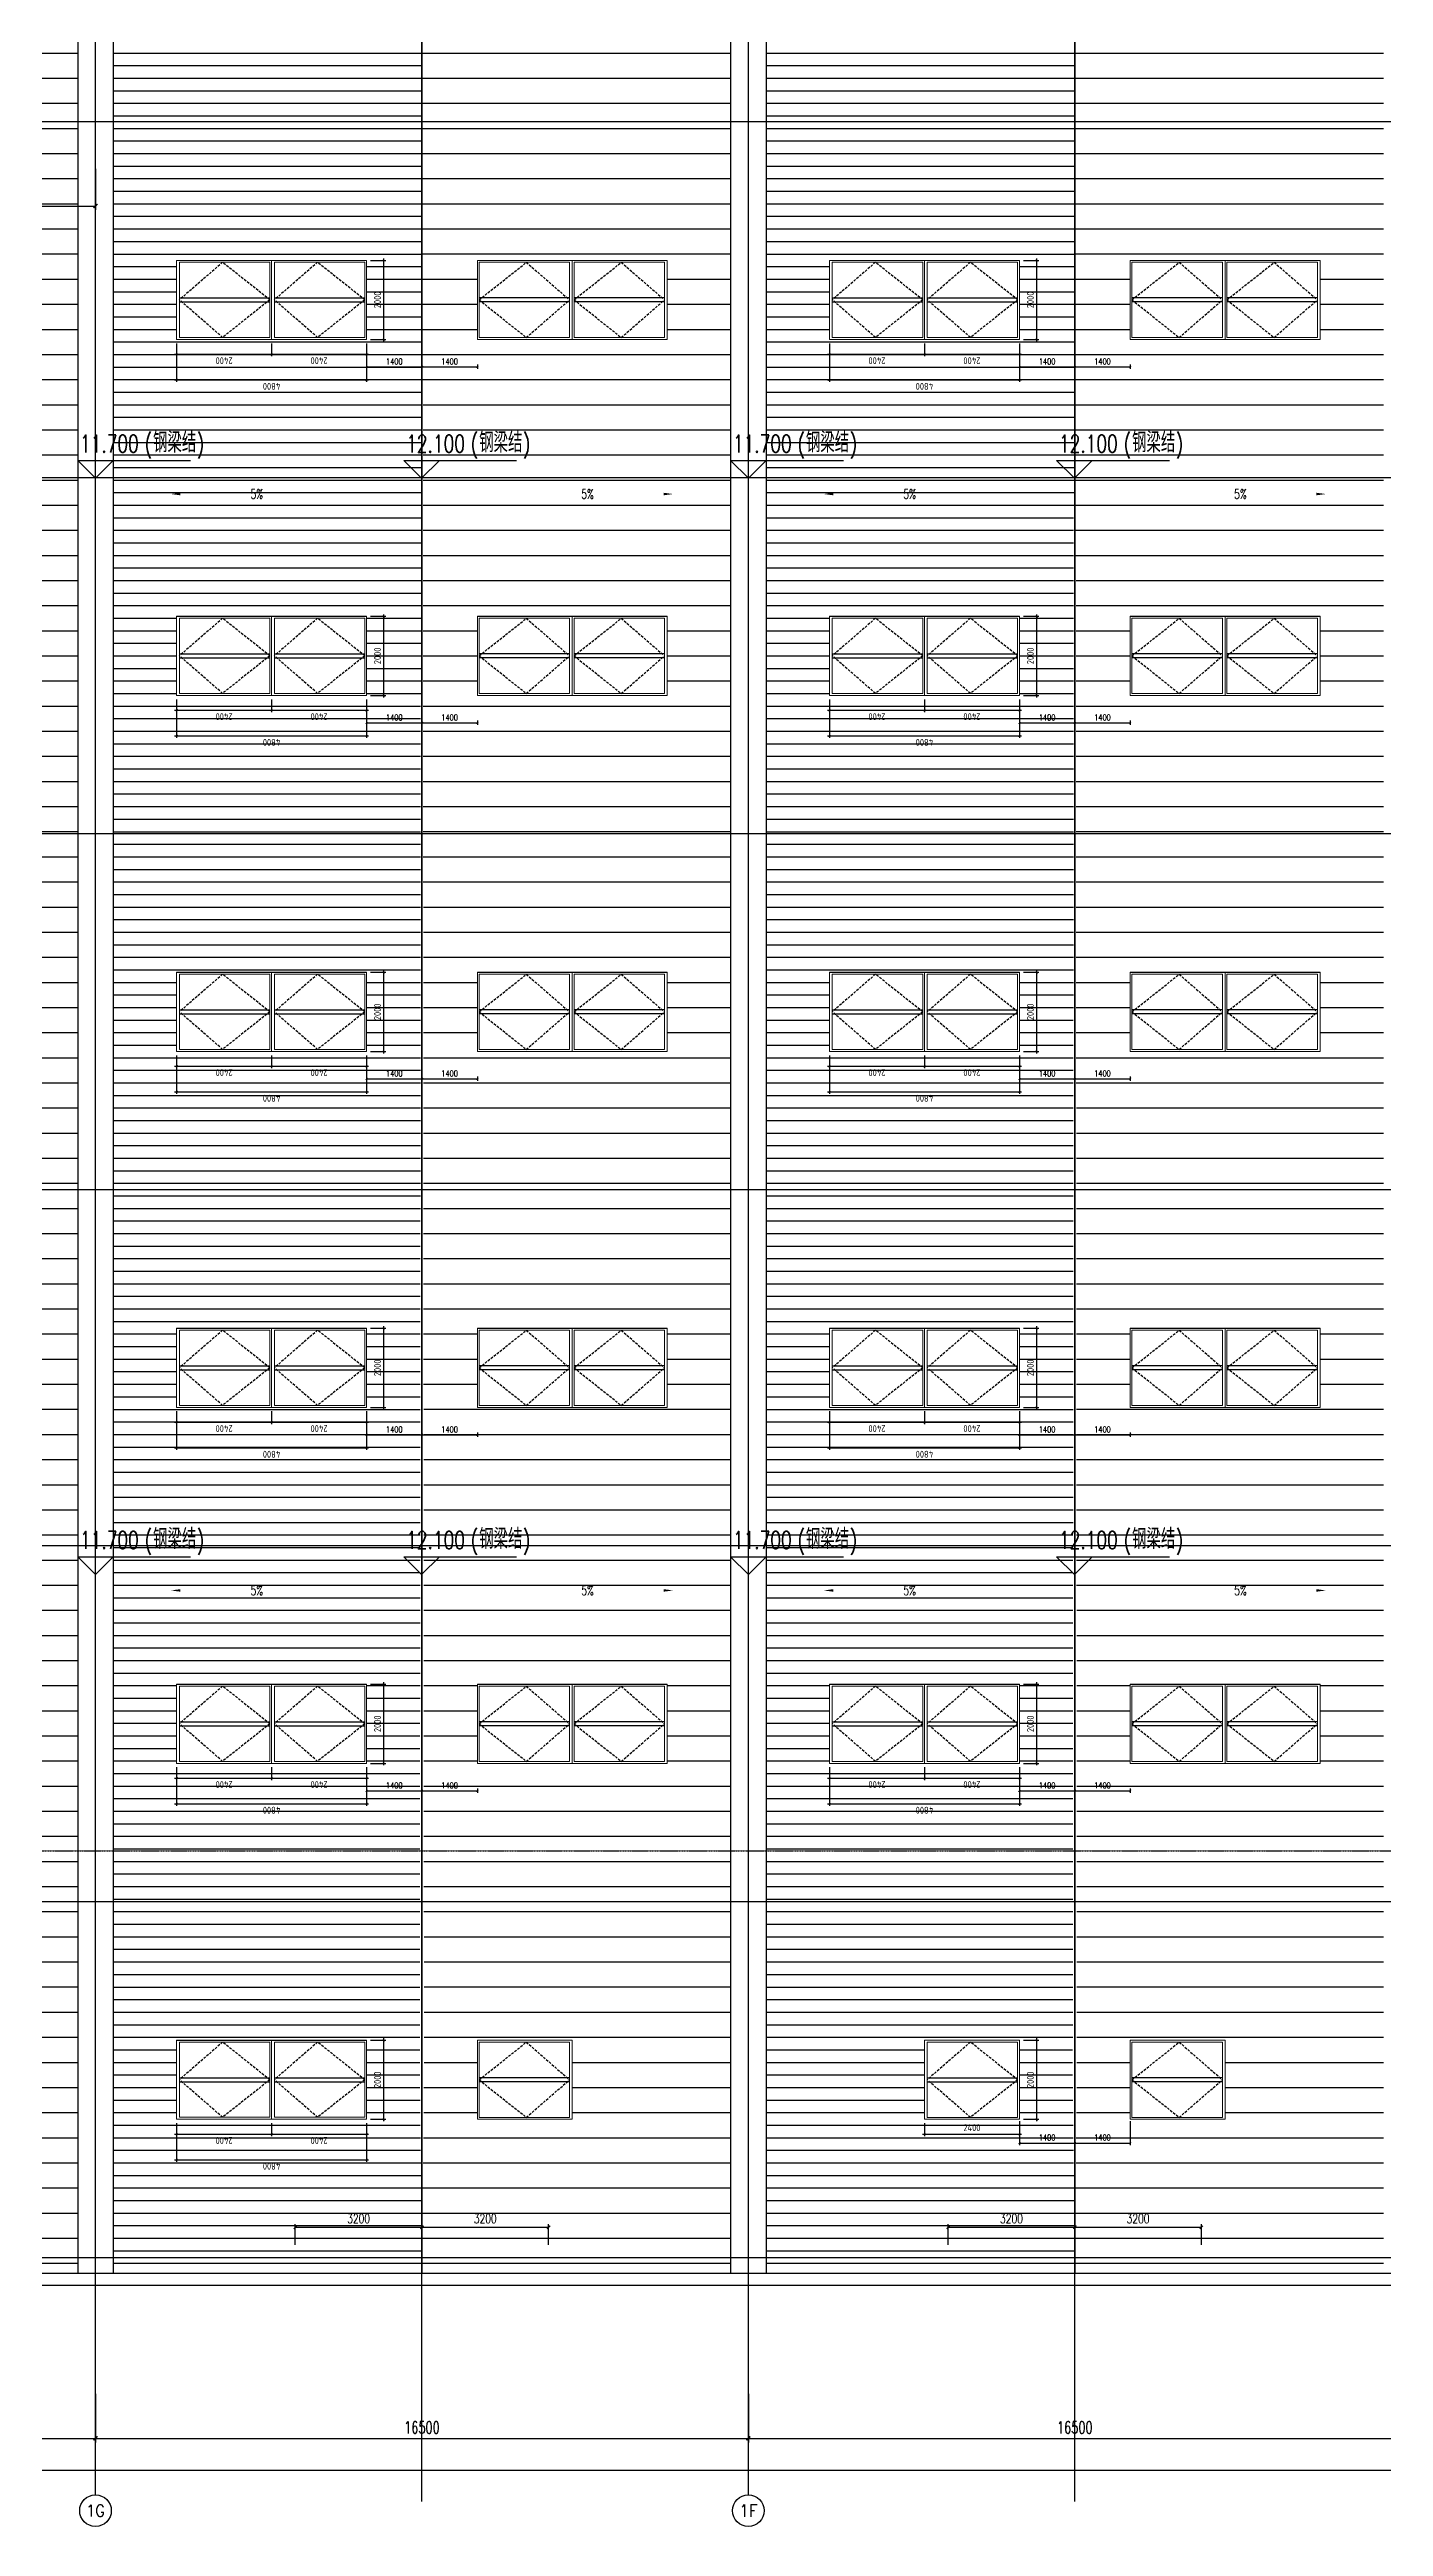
# Model space of a CAD drawing. Extents: x -954573 to 446329, y 489853 to 1226784.
# Drawn here: x 271885 to 305596, y 735026 to 797650 of the extents above; entities that cross this region are included whole.
import ezdxf
from ezdxf.enums import TextEntityAlignment as Align

# ---------------------------------------------------------------- set-up
doc = ezdxf.new("R2010")
doc.units = 0
doc.header["$LTSCALE"] = 10
doc.header["$MEASUREMENT"] = 0
for name, pattern in [('10平面$0$DOTE', [2.42, 2, -0.2, 0.02, -0.2]), ('10平面$0$HIDDEN', [9.525, 6.35, -3.175]), ('10平面$1$DASH', [0.35, 0.25, -0.1])]:
    doc.linetypes.add(name, pattern=pattern)
doc.layers.get('Defpoints').update_dxf_attribs({"color": 210})
for name, color, linetype in [('10平面$0$A-AXIS-D', 8, 'Continuous'), ('10平面$0$A-AXIS-DOTE', 8, '10平面$0$DOTE'), ('10平面$0$A-AXIS-DP', 8, 'Continuous'), ('10平面$0$A-AXIS-SYMB', 8, 'Continuous'), ('10平面$0$A-HATCH-2', 8, 'Continuous'), ('10平面$0$A-LIN-V', 8, 'Continuous'), ('10平面$0$A-SFCE', 8, 'Continuous'), ('10平面$0$A-WINDOW', 8, 'Continuous'), ('10平面$0$AS-WALL', 8, 'Continuous'), ('10平面$0$DIM_SYMB', 8, 'Continuous'), ('10平面$0$PUB_TEXT', 8, 'Continuous'), ('10平面$0$参考线', 8, 'Continuous'), ('10平面$0$外框', 1, '10平面$0$HIDDEN'), ('A-LIN-V', 9, 'Continuous')]:
    doc.layers.add(name, color=color, linetype=linetype)
doc.layers.add('10平面$0$成型线', color=3, linetype='Continuous', lineweight=18)
doc.styles.add('10平面$0$_TCH_AXIS', font='COMPLEX', dxfattribs={"bigfont": 'GBCBIG'})
doc.styles.add('10平面$0$_TCH_DIM', font='SIMPLEX', dxfattribs={"bigfont": 'GBCBIG'})
doc.styles.add('10平面$0$_TCH_DIM_T3', font='SIMPLEX', dxfattribs={"width": 0.705882, "bigfont": 'GBCBIG'})
doc.styles.add('10平面$0$Standard', font='gbenor.shx', dxfattribs={"bigfont": 'gbcbig.shx'})
doc.dimstyles.new('10平面$0$50', dxfattribs={"dimscale": 50, "dimtxt": 3.5, "dimasz": 1, "dimexe": 1, "dimexo": 2, "dimgap": 1.5, "dimtad": 1, "dimdec": 0, "dimzin": 12, "dimdsep": 46, "dimtxsty": '10平面$0$Standard', "dimblk": '10平面$0$_ArchTick', "dimcen": 0.1, "dimdle": 1, "dimclrd": 3, "dimclre": 3, "dimclrt": 7, "dimadec": 0, "dimazin": 0, "dimtfac": 1, "dimtdec": 0, "dimtix": 1, "dimtmove": 2, "dimatfit": 3, "dimfxl": 0, "dimtolj": 1, "dimtzin": 0, "dimarcsym": 0})
doc.dimstyles.new('10平面$0$_TCH_ARCH&&100', dxfattribs={"dimtxt": 297.5, "dimasz": 100, "dimexe": 100, "dimexo": 100, "dimgap": 126.25, "dimtad": 1, "dimdec": 0, "dimzin": 0, "dimdsep": 46, "dimtxsty": '10平面$0$_TCH_DIM_T3', "dimblk": '10平面$0$_ArchTick', "dimcen": 0.09, "dimclrt": 7, "dimazin": 2, "dimtfac": 1, "dimtdec": 0, "dimtix": 1, "dimtmove": 2, "dimatfit": 3, "dimfxl": 0, "dimtolj": 1, "dimtzin": 0, "dimarcsym": 0})
doc.dimstyles.new('10平面$0$_TCH_ARCH&&50', dxfattribs={"dimtxt": 148.75, "dimasz": 50, "dimexe": 50, "dimexo": 50, "dimgap": 63.125, "dimtad": 1, "dimdec": 0, "dimzin": 0, "dimdsep": 46, "dimtxsty": '10平面$0$_TCH_DIM_T3', "dimblk": '10平面$0$_ArchTick', "dimcen": 0.09, "dimclrt": 7, "dimazin": 2, "dimtfac": 1, "dimtdec": 0, "dimtix": 1, "dimtmove": 2, "dimatfit": 3, "dimfxl": 0, "dimtolj": 1, "dimtzin": 0, "dimarcsym": 0})
doc.dimstyles.new('10平面$0$_TCH_ARCH&&80', dxfattribs={"dimtxt": 238, "dimasz": 80, "dimexe": 80, "dimexo": 80, "dimgap": 101, "dimtad": 1, "dimdec": 0, "dimzin": 0, "dimdsep": 46, "dimtxsty": '10平面$0$_TCH_DIM_T3', "dimblk": '10平面$0$_ArchTick', "dimcen": 0.09, "dimclrt": 7, "dimazin": 2, "dimtfac": 1, "dimtdec": 0, "dimtix": 1, "dimtmove": 2, "dimatfit": 3, "dimfxl": 0, "dimtolj": 1, "dimtzin": 0, "dimarcsym": 0})
pattern_1 = [(180, (-500100, 0), (-6e-14, -635), [])]
pattern_2 = [(180, (-500100, 0), (-3e-14, -317.5), [])]

# ---------------------------------------------------------------- blocks, each defined once
blk = doc.blocks.new('10平面$0$w43243')
at = {"layer": '10平面$0$A-AXIS-SYMB'}
for p, q in [((289546, 754300), (289096, 754750)), ((289096, 754750), (291946, 754750)), ((289546, 754300), (289996, 754750))]:
    blk.add_line(p, q, dxfattribs=at)
at = {"layer": '10平面$0$PUB_TEXT', "style": '10平面$0$_TCH_DIM', "width": 0.705882}
for s, height, p in [('11.700', 446.2, (289155, 754950)), ('(', 446, (290790, 754950)), (')', 446, (292106, 754950))]:
    blk.add_text(s, height=height, dxfattribs=at).set_placement(p)
at = {"layer": '10平面$0$PUB_TEXT', "style": '10平面$0$_TCH_DIM'}
blk.add_text('钢梁结', height=506.4, dxfattribs=at).set_placement((291000, 754950))
blk = doc.blocks.new('10平面$0$w4324333')
at = {"layer": '10平面$0$A-AXIS-SYMB'}
for p, q in [((297787, 754300), (297337, 754750)), ((297337, 754750), (300187, 754750)), ((297787, 754300), (298237, 754750))]:
    blk.add_line(p, q, dxfattribs=at)
at = {"layer": '10平面$0$PUB_TEXT', "style": '10平面$0$_TCH_DIM', "width": 0.705882}
for s, height, p in [('12.100', 446.2, (297397, 754950)), ('(', 446, (299032, 754950)), (')', 446, (300347, 754950))]:
    blk.add_text(s, height=height, dxfattribs=at).set_placement(p)
at = {"layer": '10平面$0$PUB_TEXT', "style": '10平面$0$_TCH_DIM'}
blk.add_text('钢梁结', height=506.4, dxfattribs=at).set_placement((299242, 754950))
blk = doc.blocks.new('10平面$0$rrrrrrrrrrrrrrrrrrrrr')
at = {"layer": '10平面$0$A-HATCH-2'}
h = blk.add_hatch(dxfattribs=at)
h.set_pattern_fill('ANSI31', color=256, scale=400, angle=135)
h.set_pattern_definition(pattern_1)
h.paths.add_polyline_path([(-227504.2, 832220), (-230998, 832220), (-234810.4, 820470.1), (-235304.2, 818948.4), (-235249.4, 746374.3), (-235304.2, 741420), (-227504.2, 741420)])
h = blk.add_hatch(dxfattribs=at)
h.set_pattern_fill('ANSI31', color=256, scale=200, angle=135)
h.set_pattern_definition(pattern_2)
h.paths.add_polyline_path([(-226604.2, 832220), (-218804.2, 832220), (-218804.2, 830430), (-218859, 746374.3), (-218804.2, 741420), (-226604.2, 741420)])
h = blk.add_hatch(dxfattribs=at)
h.set_pattern_fill('ANSI31', color=256, scale=400, angle=135)
h.set_pattern_definition(pattern_1)
h.paths.add_polyline_path([(-211004.2, 832220), (-218804.2, 832220), (-218804.2, 830430), (-218749.4, 746374.3), (-218804.2, 741420), (-211004.2, 741420)])
h = blk.add_hatch(dxfattribs=at)
h.set_pattern_fill('ANSI31', color=256, scale=200, angle=135)
h.set_pattern_definition(pattern_2)
h.paths.add_polyline_path([(-210104.2, 832220), (-202304.2, 832220), (-202304.2, 830430), (-202359, 746374.3), (-202304.2, 741420), (-210104.2, 741420)])
h = blk.add_hatch(dxfattribs=at)
h.set_pattern_fill('ANSI31', color=256, scale=400, angle=135)
h.set_pattern_definition(pattern_1)
h.paths.add_polyline_path([(-194504.2, 832220), (-202304.2, 832220), (-202304.2, 830430), (-202249.4, 746374.3), (-202304.2, 741420), (-194504.2, 741420)])
at = {"layer": '10平面$0$A-AXIS-SYMB'}
for points in [[(-223220, 786411.6, 0, 0, 0), (-225150, 786411.6, 0, 64, 0), (-224910, 786411.6, 0, 0, 0)], [(-214388.4, 786411.6, 0, 0, 0), (-212458.4, 786411.6, 0, 64, 0), (-212698.4, 786411.6, 0, 0, 0)], [(-206720, 786411.6, 0, 0, 0), (-208650, 786411.6, 0, 64, 0), (-208410, 786411.6, 0, 0, 0)], [(-197888.4, 786411.6, 0, 0, 0), (-195958.4, 786411.6, 0, 64, 0), (-196198.4, 786411.6, 0, 0, 0)], [(-223220, 758691.6, 0, 0, 0), (-225150, 758691.6, 0, 64, 0), (-224910, 758691.6, 0, 0, 0)], [(-214388.4, 758691.6, 0, 0, 0), (-212458.4, 758691.6, 0, 64, 0), (-212698.4, 758691.6, 0, 0, 0)], [(-206720, 758691.6, 0, 0, 0), (-208650, 758691.6, 0, 64, 0), (-208410, 758691.6, 0, 0, 0)], [(-197888.4, 758691.6, 0, 0, 0), (-195958.4, 758691.6, 0, 64, 0), (-196198.4, 758691.6, 0, 0, 0)]]:
    blk.add_lwpolyline(points, format="xyseb", dxfattribs=at)
at = {"layer": '10平面$0$A-LIN-V'}
for points in [[(-227504.2, 832220), (-227504.2, 741420)], [(-226604.2, 832220), (-226604.2, 741420)], [(-211004.2, 832220), (-211004.2, 741420)], [(-210104.2, 832220), (-210104.2, 741420)]]:
    blk.add_lwpolyline(points, dxfattribs=at)
at = {"layer": '10平面$0$A-SFCE'}
for p, q in [((-218804.2, 832220), (-218804.2, 741420)), ((-202304.2, 832220), (-202304.2, 741420))]:
    blk.add_line(p, q, dxfattribs=at)
for points in [[(-144154.1, 741120), (-254654.1, 741120), (-254654.1, 757820)], [(-144154.1, 741420), (-254354.1, 741420), (-254354.1, 757520)]]:
    blk.add_lwpolyline(points, dxfattribs=at)
at = {"layer": '10平面$0$A-WINDOW'}
for name, p in [('10平面$0$w43243', (-516600, 32511.6)), ('10平面$0$w4324333', (-516600, 32511.6)), ('10平面$0$w43243', (-500100, 32511.6)), ('10平面$0$w4324333', (-500100, 32511.6)), ('10平面$0$w43243', (-516600, 4791.6)), ('10平面$0$w4324333', (-516600, 4791.6)), ('10平面$0$w43243', (-500100, 4791.6)), ('10平面$0$w4324333', (-500100, 4791.6))]:
    blk.add_blockref(name, p, dxfattribs=at)
at = {"layer": '10平面$0$PUB_TEXT', "style": '10平面$0$_TCH_DIM', "width": 0.705882}
for p in [(-223136, 786292.6), (-214776.4, 786292.6), (-206636, 786292.6), (-198276.4, 786292.6), (-223136, 758572.6), (-214776.4, 758572.6), (-206636, 758572.6), (-198276.4, 758572.6)]:
    blk.add_text('5%', height=238, dxfattribs=at).set_placement(p)
blk = doc.blocks.new('10平面$0$_ArchTick')
at = {"color": 0, "linetype": 'ByBlock', "const_width": 0.4}
blk.add_lwpolyline([(-0.5, -0.5), (0.5, 0.5)], dxfattribs=at)
blk = doc.blocks.new('*D3461')
at = {"layer": 'Defpoints', "color": 3, "lineweight": -2}
for p, q in [((105263, -25409), (107363, -25409)), ((105313, -25069), (105313, -25459)), ((107313, -25069), (107313, -25459))]:
    blk.add_line(p, q, dxfattribs=at)
at = {"layer": 'Defpoints', "color": 0}
for p in [(105313, -24969), (107313, -24969), (107313, -25409)]:
    blk.add_point(p, dxfattribs=at)
at = {"layer": 'Defpoints', "color": 3, "lineweight": -2, "xscale": 50, "yscale": 50, "zscale": 50, "rotation": 180}
blk.add_blockref('10平面$0$_ArchTick', (105313, -25409), dxfattribs=at)
at = {"layer": 'Defpoints', "color": 3, "lineweight": -2, "xscale": 50, "yscale": 50, "zscale": 50}
blk.add_blockref('10平面$0$_ArchTick', (107313, -25409), dxfattribs=at)
at = {"layer": 'Defpoints', "color": 7, "insert": (106313, -25246), "char_height": 175, "attachment_point": 5, "style": '10平面$0$Standard'}
blk.add_mtext('\\A1;2000', dxfattribs=at)
blk = doc.blocks.new('*D3462')
at = {"layer": 'Defpoints', "color": 3, "lineweight": -2}
for p, q in [((104938, -22519), (104938, -25019)), ((105213, -22569), (104888, -22569)), ((105213, -24969), (104888, -24969))]:
    blk.add_line(p, q, dxfattribs=at)
at = {"layer": 'Defpoints', "color": 0}
for p in [(105313, -22569), (104938, -24969), (105313, -24969)]:
    blk.add_point(p, dxfattribs=at)
at = {"layer": 'Defpoints', "color": 3, "lineweight": -2, "xscale": 50, "yscale": 50, "zscale": 50}
for p, rotation in [((104938, -22569), 90), ((104938, -24969), 270)]:
    blk.add_blockref('10平面$0$_ArchTick', p, dxfattribs=dict(at, rotation=rotation))
at = {"layer": 'Defpoints', "color": 7, "insert": (104776, -23769), "char_height": 175, "attachment_point": 5, "rotation": 90, "style": '10平面$0$Standard'}
blk.add_mtext('\\A1;2400', dxfattribs=at)
blk = doc.blocks.new('*D3463')
at = {"layer": 'Defpoints', "color": 3, "lineweight": -2}
for p, q in [((105213, -20169), (104240, -20169)), ((104290, -20119), (104290, -25019)), ((105213, -24969), (104240, -24969))]:
    blk.add_line(p, q, dxfattribs=at)
at = {"layer": 'Defpoints', "color": 0}
for p in [(105313, -20169), (104290, -24969), (105313, -24969)]:
    blk.add_point(p, dxfattribs=at)
at = {"layer": 'Defpoints', "color": 3, "lineweight": -2, "xscale": 50, "yscale": 50, "zscale": 50}
for p, rotation in [((104290, -20169), 90), ((104290, -24969), 270)]:
    blk.add_blockref('10平面$0$_ArchTick', p, dxfattribs=dict(at, rotation=rotation))
at = {"layer": 'Defpoints', "color": 7, "insert": (104128, -22569), "char_height": 175, "attachment_point": 5, "rotation": 90, "style": '10平面$0$Standard'}
blk.add_mtext('\\A1;4800', dxfattribs=at)
blk = doc.blocks.new('*D3464')
at = {"layer": 'Defpoints', "color": 3, "lineweight": -2}
for p, q in [((105213, -20169), (104888, -20169)), ((104938, -20119), (104938, -22619)), ((105213, -22569), (104888, -22569))]:
    blk.add_line(p, q, dxfattribs=at)
at = {"layer": 'Defpoints', "color": 0}
for p in [(105313, -20169), (104938, -22569), (105313, -22569)]:
    blk.add_point(p, dxfattribs=at)
at = {"layer": 'Defpoints', "color": 3, "lineweight": -2, "xscale": 50, "yscale": 50, "zscale": 50}
for p, rotation in [((104938, -20169), 90), ((104938, -22569), 270)]:
    blk.add_blockref('10平面$0$_ArchTick', p, dxfattribs=dict(at, rotation=rotation))
at = {"layer": 'Defpoints', "color": 7, "insert": (104776, -21369), "char_height": 175, "attachment_point": 5, "rotation": 90, "style": '10平面$0$Standard'}
blk.add_mtext('\\A1;2400', dxfattribs=at)
blk = doc.blocks.new('*D3469')
at = {"layer": '10平面$0$A-WINDOW', "color": 0, "lineweight": -2}
for p, q in [((368233, 714320), (368340, 714320)), ((368290, 712920), (368290, 714320)), ((368233, 712920), (368340, 712920))]:
    blk.add_line(p, q, dxfattribs=at)
at = {"layer": 'Defpoints', "color": 0}
for p in [(368183, 714320), (368290, 714320), (368183, 712920)]:
    blk.add_point(p, dxfattribs=at)
at = {"layer": '10平面$0$A-WINDOW', "color": 0, "lineweight": -2, "xscale": 50, "yscale": 50, "zscale": 50}
for p, rotation in [((368290, 714320), 90), ((368290, 712920), 270)]:
    blk.add_blockref('10平面$0$_ArchTick', p, dxfattribs=dict(at, rotation=rotation))
at = {"layer": '10平面$0$A-WINDOW', "color": 7, "insert": (368153, 713620), "char_height": 148.8, "attachment_point": 5, "rotation": 90, "style": '10平面$0$_TCH_DIM_T3'}
blk.add_mtext('\\A1;1400', dxfattribs=at)
blk = doc.blocks.new('*D3470')
at = {"layer": '10平面$0$A-WINDOW', "color": 0, "lineweight": -2}
for p, q in [((368233, 715720), (368340, 715720)), ((368290, 714320), (368290, 715720)), ((368233, 714320), (368340, 714320))]:
    blk.add_line(p, q, dxfattribs=at)
at = {"layer": 'Defpoints', "color": 0}
for p in [(368183, 715720), (368290, 715720), (368183, 714320)]:
    blk.add_point(p, dxfattribs=at)
at = {"layer": '10平面$0$A-WINDOW', "color": 0, "lineweight": -2, "xscale": 50, "yscale": 50, "zscale": 50}
for p, rotation in [((368290, 715720), 90), ((368290, 714320), 270)]:
    blk.add_blockref('10平面$0$_ArchTick', p, dxfattribs=dict(at, rotation=rotation))
at = {"layer": '10平面$0$A-WINDOW', "color": 7, "insert": (368153, 715020), "char_height": 148.8, "attachment_point": 5, "rotation": 90, "style": '10平面$0$_TCH_DIM_T3'}
blk.add_mtext('\\A1;1400', dxfattribs=at)
blk = doc.blocks.new('*D3466')
at = {"layer": 'Defpoints', "color": 3, "lineweight": -2}
for p, q in [((279996, 747320), (280385, 747320)), ((280335, 745270), (280335, 747370)), ((279996, 745320), (280385, 745320))]:
    blk.add_line(p, q, dxfattribs=at)
at = {"layer": 'Defpoints', "color": 0}
for p in [(279896, 747320), (280335, 747320), (279896, 745320)]:
    blk.add_point(p, dxfattribs=at)
at = {"layer": 'Defpoints', "color": 3, "lineweight": -2, "xscale": 50, "yscale": 50, "zscale": 50}
for p, rotation in [((280335, 747320), 90), ((280335, 745320), 270)]:
    blk.add_blockref('10平面$0$_ArchTick', p, dxfattribs=dict(at, rotation=rotation))
at = {"layer": 'Defpoints', "color": 7, "insert": (280173, 746320), "char_height": 175, "attachment_point": 5, "rotation": 90, "style": '10平面$0$Standard'}
blk.add_mtext('\\A1;2000', dxfattribs=at)
blk = doc.blocks.new('*D3467')
at = {"layer": 'Defpoints', "color": 3, "lineweight": -2}
for p, q in [((277446, 744945), (279946, 744945)), ((277496, 745220), (277496, 744895)), ((279896, 745220), (279896, 744895))]:
    blk.add_line(p, q, dxfattribs=at)
at = {"layer": 'Defpoints', "color": 0}
for p in [(277496, 745320), (279896, 745320), (279896, 744945)]:
    blk.add_point(p, dxfattribs=at)
at = {"layer": 'Defpoints', "color": 3, "lineweight": -2, "xscale": 50, "yscale": 50, "zscale": 50, "rotation": 180}
blk.add_blockref('10平面$0$_ArchTick', (277496, 744945), dxfattribs=at)
at = {"layer": 'Defpoints', "color": 3, "lineweight": -2, "xscale": 50, "yscale": 50, "zscale": 50}
blk.add_blockref('10平面$0$_ArchTick', (279896, 744945), dxfattribs=at)
at = {"layer": 'Defpoints', "color": 7, "insert": (278696, 745108), "char_height": 175, "attachment_point": 5, "style": '10平面$0$Standard'}
blk.add_mtext('\\A1;2400', dxfattribs=at)
blk = doc.blocks.new('*D3473')
at = {"layer": '10平面$0$A-WINDOW', "color": 0, "lineweight": -2}
for p, q in [((296396, 826270), (296396, 825670)), ((297796, 826270), (297796, 825670)), ((296396, 825720), (297796, 825720))]:
    blk.add_line(p, q, dxfattribs=at)
at = {"layer": 'Defpoints', "color": 0}
for p in [(296396, 826320), (297796, 826320), (297796, 825720)]:
    blk.add_point(p, dxfattribs=at)
at = {"layer": '10平面$0$A-WINDOW', "color": 0, "lineweight": -2, "xscale": 50, "yscale": 50, "zscale": 50, "rotation": 180}
blk.add_blockref('10平面$0$_ArchTick', (296396, 825720), dxfattribs=at)
at = {"layer": '10平面$0$A-WINDOW', "color": 0, "lineweight": -2, "xscale": 50, "yscale": 50, "zscale": 50}
blk.add_blockref('10平面$0$_ArchTick', (297796, 825720), dxfattribs=at)
at = {"layer": '10平面$0$A-WINDOW', "color": 7, "insert": (297096, 825858), "char_height": 148.8, "attachment_point": 5, "style": '10平面$0$_TCH_DIM_T3'}
blk.add_mtext('\\A1;1400', dxfattribs=at)
blk = doc.blocks.new('*D3474')
at = {"layer": '10平面$0$A-WINDOW', "color": 0, "lineweight": -2}
for p, q in [((297796, 826270), (297796, 825670)), ((299196, 826270), (299196, 825670)), ((297796, 825720), (299196, 825720))]:
    blk.add_line(p, q, dxfattribs=at)
at = {"layer": 'Defpoints', "color": 0}
for p in [(297796, 826320), (299196, 826320), (299196, 825720)]:
    blk.add_point(p, dxfattribs=at)
at = {"layer": '10平面$0$A-WINDOW', "color": 0, "lineweight": -2, "xscale": 50, "yscale": 50, "zscale": 50, "rotation": 180}
blk.add_blockref('10平面$0$_ArchTick', (297796, 825720), dxfattribs=at)
at = {"layer": '10平面$0$A-WINDOW', "color": 0, "lineweight": -2, "xscale": 50, "yscale": 50, "zscale": 50}
blk.add_blockref('10平面$0$_ArchTick', (299196, 825720), dxfattribs=at)
at = {"layer": '10平面$0$A-WINDOW', "color": 7, "insert": (298496, 825858), "char_height": 148.8, "attachment_point": 5, "style": '10平面$0$_TCH_DIM_T3'}
blk.add_mtext('\\A1;1400', dxfattribs=at)
blk = doc.blocks.new('*D3051')
at = {"layer": '10平面$0$A-AXIS-D', "color": 0, "lineweight": -2}
for p, q in [((-22718, -66440), (-22718, -67667)), ((-6218, -66440), (-6218, -67667)), ((-22718, -67567), (-6218, -67567))]:
    blk.add_line(p, q, dxfattribs=at)
at = {"layer": 'Defpoints', "color": 0}
for p in [(-22718, -66340), (-6218, -66340), (-6218, -67567)]:
    blk.add_point(p, dxfattribs=at)
at = {"layer": '10平面$0$A-AXIS-D', "color": 0, "lineweight": -2, "xscale": 100, "yscale": 100, "zscale": 100, "rotation": 180}
blk.add_blockref('10平面$0$_ArchTick', (-22718, -67567), dxfattribs=at)
at = {"layer": '10平面$0$A-AXIS-D', "color": 0, "lineweight": -2, "xscale": 100, "yscale": 100, "zscale": 100}
blk.add_blockref('10平面$0$_ArchTick', (-6218, -67567), dxfattribs=at)
at = {"layer": '10平面$0$A-AXIS-D', "color": 7, "insert": (-14468, -67292), "char_height": 297.5, "attachment_point": 5, "style": '10平面$0$_TCH_DIM_T3'}
blk.add_mtext('\\A1;16500', dxfattribs=at)
blk = doc.blocks.new('*D3052')
at = {"layer": '10平面$0$A-AXIS-D', "color": 0, "lineweight": -2}
for p, q in [((-6218, -66440), (-6218, -67667)), ((10282, -66440), (10282, -67667)), ((-6218, -67567), (10282, -67567))]:
    blk.add_line(p, q, dxfattribs=at)
at = {"layer": 'Defpoints', "color": 0}
for p in [(-6218, -66340), (10282, -66340), (10282, -67567)]:
    blk.add_point(p, dxfattribs=at)
at = {"layer": '10平面$0$A-AXIS-D', "color": 0, "lineweight": -2, "xscale": 100, "yscale": 100, "zscale": 100, "rotation": 180}
blk.add_blockref('10平面$0$_ArchTick', (-6218, -67567), dxfattribs=at)
at = {"layer": '10平面$0$A-AXIS-D', "color": 0, "lineweight": -2, "xscale": 100, "yscale": 100, "zscale": 100}
blk.add_blockref('10平面$0$_ArchTick', (10282, -67567), dxfattribs=at)
at = {"layer": '10平面$0$A-AXIS-D', "color": 7, "insert": (2032, -67292), "char_height": 297.5, "attachment_point": 5, "style": '10平面$0$_TCH_DIM_T3'}
blk.add_mtext('\\A1;16500', dxfattribs=at)
blk = doc.blocks.new('*D3053')
at = {"layer": '10平面$0$A-AXIS-D', "color": 0, "lineweight": -2}
for p, q in [((10282, -66440), (10282, -67667)), ((26782, -66440), (26782, -67667)), ((10282, -67567), (26782, -67567))]:
    blk.add_line(p, q, dxfattribs=at)
at = {"layer": 'Defpoints', "color": 0}
for p in [(10282, -66340), (26782, -66340), (26782, -67567)]:
    blk.add_point(p, dxfattribs=at)
at = {"layer": '10平面$0$A-AXIS-D', "color": 0, "lineweight": -2, "xscale": 100, "yscale": 100, "zscale": 100, "rotation": 180}
blk.add_blockref('10平面$0$_ArchTick', (10282, -67567), dxfattribs=at)
at = {"layer": '10平面$0$A-AXIS-D', "color": 0, "lineweight": -2, "xscale": 100, "yscale": 100, "zscale": 100}
blk.add_blockref('10平面$0$_ArchTick', (26782, -67567), dxfattribs=at)
at = {"layer": '10平面$0$A-AXIS-D', "color": 7, "insert": (18532, -67292), "char_height": 297.5, "attachment_point": 5, "style": '10平面$0$_TCH_DIM_T3'}
blk.add_mtext('\\A1;16500', dxfattribs=at)
blk = doc.blocks.new('*D3061')
at = {"layer": '10平面$0$A-AXIS-D', "color": 0, "lineweight": -2}
for p, q in [((-33818, -66540), (-33818, -68467)), ((92682, -66540), (92682, -68467)), ((-33818, -68367), (92682, -68367))]:
    blk.add_line(p, q, dxfattribs=at)
at = {"layer": 'Defpoints', "color": 0}
for p in [(-33818, -66440), (92682, -66440), (92682, -68367)]:
    blk.add_point(p, dxfattribs=at)
at = {"layer": '10平面$0$A-AXIS-D', "color": 0, "lineweight": -2, "xscale": 100, "yscale": 100, "zscale": 100, "rotation": 180}
blk.add_blockref('10平面$0$_ArchTick', (-33818, -68367), dxfattribs=at)
at = {"layer": '10平面$0$A-AXIS-D', "color": 0, "lineweight": -2, "xscale": 100, "yscale": 100, "zscale": 100}
blk.add_blockref('10平面$0$_ArchTick', (92682, -68367), dxfattribs=at)
at = {"layer": '10平面$0$A-AXIS-D', "color": 7, "insert": (29432, -68092), "char_height": 297.5, "attachment_point": 5, "style": '10平面$0$_TCH_DIM_T3'}
blk.add_mtext('\\A1;126500', dxfattribs=at)
blk = doc.blocks.new('*D3158')
at = {"layer": '10平面$0$A-AXIS-D', "color": 0, "lineweight": -2}
for p, q in [((-21768, -10190), (-21768, -11227)), ((-6218, -10190), (-6218, -11227)), ((-21768, -11127), (-6218, -11127))]:
    blk.add_line(p, q, dxfattribs=at)
at = {"layer": 'Defpoints', "color": 0}
for p in [(-21768, -10090), (-6218, -10090), (-6218, -11127)]:
    blk.add_point(p, dxfattribs=at)
at = {"layer": '10平面$0$A-AXIS-D', "color": 0, "lineweight": -2, "xscale": 100, "yscale": 100, "zscale": 100, "rotation": 180}
blk.add_blockref('10平面$0$_ArchTick', (-21768, -11127), dxfattribs=at)
at = {"layer": '10平面$0$A-AXIS-D', "color": 0, "lineweight": -2, "xscale": 100, "yscale": 100, "zscale": 100}
blk.add_blockref('10平面$0$_ArchTick', (-6218, -11127), dxfattribs=at)
at = {"layer": '10平面$0$A-AXIS-D', "color": 7, "insert": (-13993, -10852), "char_height": 297.5, "attachment_point": 5, "style": '10平面$0$_TCH_DIM_T3'}
blk.add_mtext('\\A1;15550', dxfattribs=at)
blk = doc.blocks.new('*D3184')
at = {"layer": '10平面$0$A-AXIS-DP', "color": 0, "lineweight": -2}
for p, q in [((18532, -62670), (18532, -62150)), ((18532, -62230), (21732, -62230)), ((21732, -62670), (21732, -62150))]:
    blk.add_line(p, q, dxfattribs=at)
at = {"layer": 'Defpoints', "color": 0}
for p in [(21732, -62230), (18532, -62750), (21732, -62750)]:
    blk.add_point(p, dxfattribs=at)
at = {"layer": '10平面$0$A-AXIS-DP', "color": 0, "lineweight": -2, "xscale": 80, "yscale": 80, "zscale": 80, "rotation": 180}
blk.add_blockref('10平面$0$_ArchTick', (18532, -62230), dxfattribs=at)
at = {"layer": '10平面$0$A-AXIS-DP', "color": 0, "lineweight": -2, "xscale": 80, "yscale": 80, "zscale": 80}
blk.add_blockref('10平面$0$_ArchTick', (21732, -62230), dxfattribs=at)
at = {"layer": '10平面$0$A-AXIS-DP', "color": 7, "insert": (20132, -62010), "char_height": 238, "attachment_point": 5, "style": '10平面$0$_TCH_DIM_T3'}
blk.add_mtext('\\A1;3200', dxfattribs=at)
blk = doc.blocks.new('*D3185')
at = {"layer": '10平面$0$A-AXIS-DP', "color": 0, "lineweight": -2}
for p, q in [((15332, -62670), (15332, -62150)), ((15332, -62230), (18532, -62230)), ((18532, -62670), (18532, -62150))]:
    blk.add_line(p, q, dxfattribs=at)
at = {"layer": 'Defpoints', "color": 0}
for p in [(18532, -62230), (15332, -62750), (18532, -62750)]:
    blk.add_point(p, dxfattribs=at)
at = {"layer": '10平面$0$A-AXIS-DP', "color": 0, "lineweight": -2, "xscale": 80, "yscale": 80, "zscale": 80, "rotation": 180}
blk.add_blockref('10平面$0$_ArchTick', (15332, -62230), dxfattribs=at)
at = {"layer": '10平面$0$A-AXIS-DP', "color": 0, "lineweight": -2, "xscale": 80, "yscale": 80, "zscale": 80}
blk.add_blockref('10平面$0$_ArchTick', (18532, -62230), dxfattribs=at)
at = {"layer": '10平面$0$A-AXIS-DP', "color": 7, "insert": (16932, -62010), "char_height": 238, "attachment_point": 5, "style": '10平面$0$_TCH_DIM_T3'}
blk.add_mtext('\\A1;3200', dxfattribs=at)
blk = doc.blocks.new('*D3186')
at = {"layer": '10平面$0$A-AXIS-DP', "color": 0, "lineweight": -2}
for p, q in [((2032, -62670), (2032, -62150)), ((2032, -62230), (5232, -62230)), ((5232, -62670), (5232, -62150))]:
    blk.add_line(p, q, dxfattribs=at)
at = {"layer": 'Defpoints', "color": 0}
for p in [(5232, -62230), (2032, -62750), (5232, -62750)]:
    blk.add_point(p, dxfattribs=at)
at = {"layer": '10平面$0$A-AXIS-DP', "color": 0, "lineweight": -2, "xscale": 80, "yscale": 80, "zscale": 80, "rotation": 180}
blk.add_blockref('10平面$0$_ArchTick', (2032, -62230), dxfattribs=at)
at = {"layer": '10平面$0$A-AXIS-DP', "color": 0, "lineweight": -2, "xscale": 80, "yscale": 80, "zscale": 80}
blk.add_blockref('10平面$0$_ArchTick', (5232, -62230), dxfattribs=at)
at = {"layer": '10平面$0$A-AXIS-DP', "color": 7, "insert": (3632, -62010), "char_height": 238, "attachment_point": 5, "style": '10平面$0$_TCH_DIM_T3'}
blk.add_mtext('\\A1;3200', dxfattribs=at)
blk = doc.blocks.new('*D3187')
at = {"layer": '10平面$0$A-AXIS-DP', "color": 0, "lineweight": -2}
for p, q in [((-1168, -62670), (-1168, -62150)), ((-1168, -62230), (2032, -62230)), ((2032, -62670), (2032, -62150))]:
    blk.add_line(p, q, dxfattribs=at)
at = {"layer": 'Defpoints', "color": 0}
for p in [(2032, -62230), (-1168, -62750), (2032, -62750)]:
    blk.add_point(p, dxfattribs=at)
at = {"layer": '10平面$0$A-AXIS-DP', "color": 0, "lineweight": -2, "xscale": 80, "yscale": 80, "zscale": 80, "rotation": 180}
blk.add_blockref('10平面$0$_ArchTick', (-1168, -62230), dxfattribs=at)
at = {"layer": '10平面$0$A-AXIS-DP', "color": 0, "lineweight": -2, "xscale": 80, "yscale": 80, "zscale": 80}
blk.add_blockref('10平面$0$_ArchTick', (2032, -62230), dxfattribs=at)
at = {"layer": '10平面$0$A-AXIS-DP', "color": 7, "insert": (432, -62010), "char_height": 238, "attachment_point": 5, "style": '10平面$0$_TCH_DIM_T3'}
blk.add_mtext('\\A1;3200', dxfattribs=at)
blk = doc.blocks.new('10平面$0$tc')
blk.add_wipeout([(105308.2, -20169.2), (105308.2, -24969.2), (107308.2, -24969.2), (107308.1, -20169.2)]).dxf.layer = '10平面$0$参考线'
at = {"color": 2}
for p, q in [((106262.8, -20239.2), (106262.8, -22524.2)), ((106363.6, -20239.2), (106363.6, -22524.2)), ((106262.8, -22639.2), (106262.8, -24924.2)), ((106363.6, -22639.2), (106363.6, -24924.2))]:
    blk.add_line(p, q, dxfattribs=at)
at = {"layer": '10平面$0$外框'}
for points in [[(106313.2, -22524.2), (105363.2, -21331.7), (106313.2, -20239.2)], [(106313.2, -22524.2), (107263.2, -21331.7), (106313.2, -20239.2)], [(106313.2, -24924.2), (105363.2, -23731.7), (106313.2, -22639.2)], [(106313.2, -24924.2), (107263.2, -23731.7), (106313.2, -22639.2)]]:
    blk.add_lwpolyline(points, dxfattribs=at)
at = {"layer": '10平面$0$成型线'}
for p, q in [((105313.2, -22569.2), (107313.2, -22569.2)), ((105313.2, -24969.2), (107313.2, -24969.2))]:
    blk.add_line(p, q, dxfattribs=at)
for points in [[(105313.2, -22569.2), (105313.2, -20169.2), (107313.2, -20169.2), (107313.2, -22569.2)], [(105313.2, -24969.2), (105313.2, -22569.2), (107313.2, -22569.2), (107313.2, -24969.2)]]:
    blk.add_lwpolyline(points, dxfattribs=at)
for points in [[(105363.2, -22524.2), (107263.2, -22524.2), (107263.2, -20239.2), (105363.2, -20239.2)], [(105363.2, -24924.2), (107263.2, -24924.2), (107263.2, -22639.2), (105363.2, -22639.2)]]:
    blk.add_lwpolyline(points, close=True, dxfattribs=at)
at = {"layer": 'Defpoints'}
for p1, p2, distance, picture, middle in [((105313.2, -20169.2), (105313.2, -24969.2), -1023.2, '*D3463', (104127.5, -22569.2)), ((105313.2, -20169.2), (105313.2, -22569.2), -374.7, '*D3464', (104776, -21369.2)), ((105313.2, -22569.2), (105313.2, -24969.2), -374.7, '*D3462', (104776, -23769.2)), ((105313.2, -24969.2), (107313.2, -24969.2), -439.5, '*D3461', (106313.2, -25246.3))]:
    dim = blk.add_aligned_dim(p1=p1, p2=p2, distance=distance, dimstyle='10平面$0$50', dxfattribs=at)
    dim.commit()
    dim.dimension.update_dxf_attribs({"geometry": picture, "text_midpoint": middle})
blk = doc.blocks.new('10平面$0$423432432222')
at = {"xscale": -1}
blk.add_blockref('10平面$0$tc', (472909.1, 740689.2), dxfattribs=at)
at = {"rotation": 180}
blk.add_blockref('10平面$0$tc', (472909.1, 687950.8), dxfattribs=at)
at = {"layer": '10平面$0$A-WINDOW', "color": 1}
for p1, p2, picture, middle in [((368182.5, 714320), (368182.5, 715720), '*D3470', (368152.5, 715020)), ((368182.5, 712920), (368182.5, 714320), '*D3469', (368152.5, 713620))]:
    dim = blk.add_aligned_dim(p1=p1, p2=p2, distance=-107.5, dimstyle='10平面$0$_TCH_ARCH&&50', dxfattribs=at)
    dim.commit()
    dim.dimension.update_dxf_attribs({"geometry": picture, "text_midpoint": middle})
blk = doc.blocks.new('10平面$0$44')
blk.add_wipeout([(277495.8, 745320), (279895.9, 745320), (279895.8, 747320), (277495.8, 747320)]).dxf.layer = '10平面$0$参考线'
at = {"color": 2}
for p, q in [((277565.8, 746370.4), (279850.8, 746370.4)), ((277565.8, 746269.6), (279850.8, 746269.6))]:
    blk.add_line(p, q, dxfattribs=at)
at = {"layer": '10平面$0$外框'}
for points in [[(279850.8, 746320), (278658.3, 747270), (277565.8, 746320)], [(279850.8, 746320), (278658.3, 745370), (277565.8, 746320)]]:
    blk.add_lwpolyline(points, dxfattribs=at)
at = {"layer": '10平面$0$成型线'}
blk.add_line((279895.8, 745320), (279895.8, 747320), dxfattribs=at)
blk.add_lwpolyline([(279895.8, 745320), (277495.8, 745320), (277495.8, 747320), (279895.8, 747320)], dxfattribs=at)
blk.add_lwpolyline([(279850.8, 745370), (279850.8, 747270), (277565.8, 747270), (277565.8, 745370)], close=True, dxfattribs=at)
at = {"layer": 'Defpoints'}
for p1, p2, distance, picture, middle in [((279895.8, 745320), (279895.8, 747320), -439.5, '*D3466', (280172.9, 746320)), ((277495.8, 745320), (279895.8, 745320), -374.7, '*D3467', (278695.8, 745107.8))]:
    dim = blk.add_aligned_dim(p1=p1, p2=p2, distance=distance, dimstyle='10平面$0$50', dxfattribs=at)
    dim.commit()
    dim.dimension.update_dxf_attribs({"geometry": picture, "text_midpoint": middle})
blk = doc.blocks.new('10平面$0$eeee')
at = {"layer": '10平面$0$A-LIN-V'}
blk.add_blockref('10平面$0$44', (16500, 81000), dxfattribs=at)
at = {"layer": '10平面$0$A-LIN-V', "xscale": -1}
blk.add_blockref('10平面$0$44', (579091.6, 81000), dxfattribs=at)
at = {"layer": '10平面$0$A-WINDOW', "color": 1}
for p1, p2, picture, middle in [((296395.8, 826320), (297795.8, 826320), '*D3473', (297095.8, 825857.5)), ((297795.8, 826320), (299195.8, 826320), '*D3474', (298495.8, 825857.5))]:
    dim = blk.add_aligned_dim(p1=p1, p2=p2, distance=-600, dimstyle='10平面$0$_TCH_ARCH&&50', dxfattribs=at)
    dim.commit()
    dim.dimension.update_dxf_attribs({"geometry": picture, "text_midpoint": middle})
blk = doc.blocks.new('10平面$0$242343243')
at = {"layer": '10平面$0$A-LIN-V', "xscale": -1}
blk.add_blockref('10平面$0$44', (562592, 0), dxfattribs=at)
at = {"layer": '10平面$0$A-WINDOW', "rotation": 270}
for p in [(-433024, 1157916), (-416524, 1157916), (-433024, 1148916), (-416524, 1148916), (-433024, 1139916), (-416524, 1139916), (-433024, 1130916), (-416524, 1130916), (-433024, 1121916), (-416524, 1121916)]:
    blk.add_blockref('10平面$0$423432432222', p, dxfattribs=at)
at = {"layer": '10平面$0$A-WINDOW'}
blk.add_blockref('10平面$0$eeee', (0, -81000), dxfattribs=at)
at = {"layer": 'Defpoints', "rotation": 90}
blk.add_blockref('10平面$0$tc', (254927, 640007), dxfattribs=at)
blk = doc.blocks.new('10平面$0$dote')
at = {"layer": '10平面$0$A-AXIS-D'}
for centre in [(-6217.8, -69393.9), (10282.2, -69393.9)]:
    blk.add_circle(centre, 400, dxfattribs=at)
at = {"layer": '10平面$0$A-AXIS-DOTE'}
for p, q in [((-6217.8, -68993.9), (-6217.8, 36662.3)), ((2032.2, -69160), (2032.2, 36662.3)), ((10282.2, -68993.9), (10282.2, 36662.3)), ((18532.2, -69160), (18532.2, 36662.3)), ((76282.2, -9000), (-41310, -9000)), ((76282.2, -18000), (-41310, -18000)), ((76282.2, -27000), (-41310, -27000)), ((76282.2, -36000), (-41310, -36000)), ((76282.2, -45000), (-41310, -45000)), ((76282.2, -54000), (-41310, -54000)), ((76282.2, -63000), (-41310, -63000))]:
    blk.add_line(p, q, dxfattribs=at)
at = {"layer": '10平面$0$DIM_SYMB', "linetype": '10平面$1$DASH', "ltscale": 3}
blk.add_lwpolyline([(-42863.6, -52710.9), (162136.4, -52710.9)], dxfattribs=at)
at = {"layer": '10平面$0$PUB_TEXT', "style": '10平面$0$_TCH_AXIS'}
for s, height, p, p2 in [('1G', 300.65, (-6454, -69544.2), (-5981.6, -69544.2)), ('1F', 314.07, (10050.4, -69550.9), (10514, -69550.9))]:
    blk.add_text(s, height=height, dxfattribs=at).set_placement(p, p2, align=Align.FIT)
at = {"layer": '10平面$0$A-AXIS-D'}
for base, p1, p2, picture, middle in [((-6217.8, -11127.5), (-21767.8, -10090), (-6217.8, -10090), '*D3158', (-13992.8, -10852.5)), ((-6217.8, -67566.7), (-22717.8, -66340), (-6217.8, -66340), '*D3051', (-14467.8, -67291.7)), ((10282.2, -67566.7), (-6217.8, -66340), (10282.2, -66340), '*D3052', (2032.2, -67291.7)), ((26782.2, -67566.7), (10282.2, -66340), (26782.2, -66340), '*D3053', (18532.2, -67291.7)), ((92682.2, -68366.7), (-33817.8, -66440), (92682.2, -66440), '*D3061', (29432.2, -68091.7))]:
    dim = blk.add_linear_dim(base=base, p1=p1, p2=p2, angle=0, dimstyle='10平面$0$_TCH_ARCH&&100', override={"dimgap": 0}, dxfattribs=at)
    dim.commit()
    dim.dimension.update_dxf_attribs({"geometry": picture, "text_midpoint": middle, "dimtype": 129})
at = {"layer": '10平面$0$A-AXIS-DP'}
for p1, p2, picture, middle in [((-1167.8, -62750), (2032.2, -62750), '*D3187', (432.2, -62010)), ((2032.2, -62750), (5232.2, -62750), '*D3186', (3632.2, -62010)), ((15332.2, -62750), (18532.2, -62750), '*D3185', (16932.2, -62010)), ((18532.2, -62750), (21732.2, -62750), '*D3184', (20132.2, -62010))]:
    dim = blk.add_aligned_dim(p1=p1, p2=p2, distance=520, dimstyle='10平面$0$_TCH_ARCH&&80', dxfattribs=at)
    dim.commit()
    dim.dimension.update_dxf_attribs({"geometry": picture, "text_midpoint": middle})
blk = doc.blocks.new('10平面')
blk.add_blockref('10平面$0$rrrrrrrrrrrrrrrrrrrrr', (500100, 0))
at = {"layer": '10平面$0$A-WINDOW'}
blk.add_blockref('10平面$0$242343243', (0, 0), dxfattribs=at)
at = {"layer": '10平面$0$AS-WALL'}
blk.add_blockref('10平面$0$dote', (279263.6, 804820), dxfattribs=at)

msp = doc.modelspace()

# ---------------------------------------------------------------- block references
at = {"layer": 'A-LIN-V'}
msp.add_blockref('10平面', (0, 0), dxfattribs=at)

doc.saveas('drawing.dxf')
